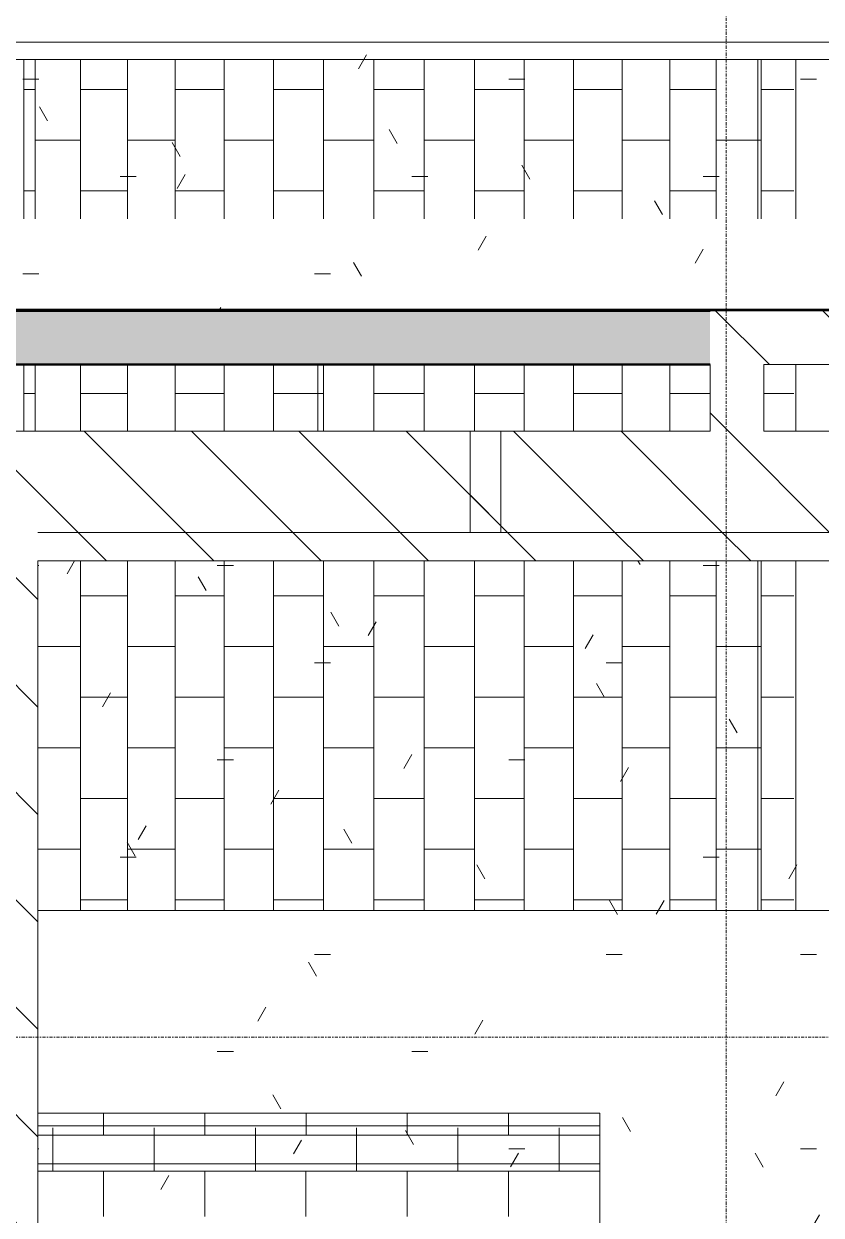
# Model space of a CAD drawing. Header units: inches. Extents: x -956 to 966, y -1111 to 895.
# Drawn here: x -145.8 to -82.8, y -243.3 to -149.2 of the extents above; entities that cross this region are included whole.
import ezdxf

# ---------------------------------------------------------------- set-up
doc = ezdxf.new("R2010")
doc.units = ezdxf.units.IN
doc.header["$MEASUREMENT"] = 0
doc.linetypes.add('Grid Line 1_4_', pattern=[0.4375, 0.25, -0.0625, 0.0625, -0.0625])
for name, color, linetype, lineweight in [('A-CLNG', 13, 'Continuous', 13), ('A-CLNG-PATT', 13, 'Continuous', 13), ('A-WALL', 113, 'Continuous', 13), ('A-WALL-PATT', 111, 'Continuous', 13), ('I-WALL', 2, 'Continuous', 13), ('S-GRID', 1, 'Continuous', 9)]:
    doc.layers.add(name, color=color, linetype=linetype, lineweight=lineweight)
pattern_1 = [(135, (0, 0), (-4.24264, -4.24264), [])]
pattern_2 = [(0, (0, 0), (30.72, 7.68), [1.267, -21.773, 1.267, -21.773, -122.88]), (0, (0, 0), (30.72, 7.68), [-46.08, 1.267, -44.813, 1.267, -21.773, -53.76]), (0, (0, 0), (30.72, 7.68), [-115.2, 1.267, -14.093, 1.267, -37.133]), (120, (11.52, 3.84), (-22.01108, 22.7643), [1.267, -21.773, 1.267, -21.773, -122.88]), (120, (11.52, 3.84), (-22.01108, 22.7643), [-46.08, 1.267, -44.813, 1.267, -21.773, -53.76]), (120, (11.52, 3.84), (-22.01108, 22.7643), [-115.2, 1.267, -14.093, 1.267, -37.133]), (240, (15.36, 19.2), (-8.70892, -30.4443), [1.267, -21.773, 1.267, -21.773, -122.88]), (240, (15.36, 19.2), (-8.70892, -30.4443), [-46.08, 1.267, -44.813, 1.267, -21.773, -53.76]), (240, (15.36, 19.2), (-8.70892, -30.4443), [-115.2, 1.267, -14.093, 1.267, -37.133])]

# ---------------------------------------------------------------- blocks, each defined once
blk = doc.blocks.new('FP_1_40-7TH FLOOR TELECOM OVERHEAD ROUTING PLAN')
at = {"layer": 'A-CLNG-PATT', "color": 50}
for p, q in [((-143.534, -236.398), (-143.534, -239.244)), ((-135.534, -236.398), (-135.534, -239.244)), ((-127.534, -236.398), (-127.534, -239.244)), ((-119.534, -236.398), (-119.534, -239.244)), ((-111.534, -236.398), (-111.534, -239.244)), ((-103.534, -236.398), (-103.534, -239.244)), ((-144.727, -239.808), (-100.32, -239.808)), ((-143.534, -239.244), (-143.534, -239.808)), ((-139.534, -239.808), (-139.534, -243.389)), ((-135.534, -239.244), (-135.534, -239.808)), ((-131.534, -239.808), (-131.534, -243.389)), ((-127.534, -239.244), (-127.534, -239.808)), ((-123.534, -239.808), (-123.534, -243.389)), ((-119.534, -239.244), (-119.534, -239.808)), ((-115.534, -239.808), (-115.534, -243.389)), ((-111.534, -239.244), (-111.534, -239.808)), ((-107.534, -239.808), (-107.534, -243.389)), ((-103.534, -239.244), (-103.534, -239.808))]:
    blk.add_line(p, q, dxfattribs=at)
blk = doc.blocks.new('7th Floor Vault1 - 7th Floor Vault-3159684-7TH FLOOR TELECOM OVERHEAD ROUTING PLAN')
at = {"layer": 'A-CLNG-PATT'}
h = blk.add_hatch(dxfattribs=at)
h.set_pattern_fill('FP1_25', color=253, style=0, pattern_type=2)
h.set_pattern_definition([(0, (184.466, -92.974), (0, -4), []), (270, (184.466, -92.974), (-4, -4), [4, -4])])
h.paths.add_polyline_path([(-100.32, -239.244), (-100.32, -235.244), (-144.727, -235.244), (-144.727, -239.244), (-116.143, -239.244)], flags=0)
h.paths.add_polyline_path([(-199.6, -239.244), (-189.859, -239.244), (-189.859, -235.244), (-207.727, -235.244), (-207.727, -239.244), (-205.243, -239.244)], flags=0)
h.paths.add_polyline_path([(-171.859, -239.244), (-152.727, -239.244), (-152.727, -235.244), (-171.859, -235.244), (-171.859, -235.744)], flags=0)
h.paths.add_polyline_path([(-259.477, -239.244), (-259.164, -239.244), (-259.401, -238.671), (-259.54, -237.619), (-259.401, -236.568), (-258.995, -235.588), (-258.732, -235.244), (-299.977, -235.244), (-299.977, -239.244), (-259.54, -239.244)], flags=0)
h.paths.add_polyline_path([(-250.979, -239.244), (-211.977, -239.244), (-211.977, -235.244), (-252.223, -235.244), (-251.959, -235.588), (-251.553, -236.568), (-251.415, -237.619), (-251.553, -238.671), (-251.791, -239.244), (-251.415, -239.244)], flags=0)
h.paths.add_polyline_path([(-336.477, -239.244), (-305.352, -239.244), (-305.352, -235.244), (-337.602, -235.244), (-337.602, -238.119), (-344.82, -238.119), (-344.82, -239.244), (-337.602, -239.244)], flags=0)
at = {"layer": 'A-CLNG', "color": 10, "lineweight": 9}
for p, q in [((-100.32, -235.244), (-144.727, -235.244)), ((-100.32, -235.244), (-144.727, -235.244)), ((-100.32, -236.244), (-100.32, -235.244)), ((-100.32, -235.244), (-100.32, -239.244)), ((-100.32, -236.244), (-144.727, -236.244)), ((-100.32, -239.244), (-100.32, -236.244)), ((-100.32, -239.244), (-100.32, -236.244)), ((-100.32, -236.244), (-100.32, -239.221)), ((-100.32, -239.244), (-144.727, -239.244)), ((-100.32, -239.244), (-144.727, -239.244)), ((-100.32, -239.221), (-100.32, -297.268)), ((-100.32, -297.244), (-100.32, -239.244))]:
    blk.add_line(p, q, dxfattribs=at)
blk.add_blockref('FP_1_40-7TH FLOOR TELECOM OVERHEAD ROUTING PLAN', (0, 0), dxfattribs=at)
blk = doc.blocks.new('FP_1_55-7TH FLOOR TELECOM OVERHEAD ROUTING PLAN')
at = {"layer": 'A-CLNG-PATT', "color": 50}
for p, q in [((-144.935, -164.613), (-144.935, -152.014)), ((-141.343, -164.613), (-141.343, -152.014)), ((-137.648, -164.613), (-137.648, -152.014)), ((-133.864, -164.613), (-133.864, -152.014)), ((-130.007, -164.613), (-130.007, -152.014)), ((-126.095, -164.613), (-126.095, -152.014)), ((-122.144, -164.613), (-122.144, -152.014)), ((-118.169, -164.613), (-118.169, -152.014)), ((-114.189, -164.613), (-114.189, -152.014)), ((-110.221, -164.613), (-110.221, -152.014)), ((-106.28, -164.613), (-106.28, -152.014)), ((-102.384, -164.613), (-102.384, -152.014)), ((-98.549, -164.613), (-98.549, -152.014)), ((-94.792, -164.613), (-94.792, -152.014)), ((-91.128, -164.613), (-91.128, -152.014)), ((-87.574, -164.613), (-87.574, -152.014)), ((-145.82, -154.389), (-144.935, -154.389)), ((-141.343, -154.389), (-137.648, -154.389)), ((-133.864, -154.389), (-130.007, -154.389)), ((-126.095, -154.389), (-122.144, -154.389)), ((-118.169, -154.389), (-114.189, -154.389)), ((-110.221, -154.389), (-106.28, -154.389)), ((-102.384, -154.389), (-98.549, -154.389)), ((-94.792, -154.389), (-91.128, -154.389)), ((-87.574, -154.389), (-84.973, -154.389)), ((-144.935, -158.389), (-141.343, -158.389)), ((-137.648, -158.389), (-133.864, -158.389)), ((-130.007, -158.389), (-126.095, -158.389)), ((-122.144, -158.389), (-118.169, -158.389)), ((-114.189, -158.389), (-110.221, -158.389)), ((-106.28, -158.389), (-102.384, -158.389)), ((-98.549, -158.389), (-94.792, -158.389)), ((-91.128, -158.389), (-87.82, -158.389)), ((-87.82, -158.389), (-87.574, -158.389)), ((-145.82, -162.389), (-144.935, -162.389)), ((-141.343, -162.389), (-137.648, -162.389)), ((-133.864, -162.389), (-130.007, -162.389)), ((-126.095, -162.389), (-122.144, -162.389)), ((-118.169, -162.389), (-114.189, -162.389)), ((-110.221, -162.389), (-106.28, -162.389)), ((-102.384, -162.389), (-98.549, -162.389)), ((-94.792, -162.389), (-91.128, -162.389)), ((-87.574, -162.389), (-84.973, -162.389)), ((-144.935, -181.369), (-144.935, -176.119)), ((-141.343, -181.369), (-141.343, -176.119)), ((-137.648, -181.369), (-137.648, -176.119)), ((-133.864, -181.369), (-133.864, -176.119)), ((-130.007, -181.369), (-130.007, -176.119)), ((-126.095, -181.369), (-126.095, -176.119)), ((-145.82, -178.389), (-144.935, -178.389)), ((-141.343, -178.389), (-137.648, -178.389)), ((-133.864, -178.389), (-130.007, -178.389)), ((-126.095, -178.389), (-122.602, -178.389)), ((-141.343, -219.244), (-141.343, -191.619)), ((-137.648, -219.244), (-137.648, -191.619)), ((-133.864, -219.244), (-133.864, -191.619)), ((-130.007, -219.244), (-130.007, -191.619)), ((-126.095, -219.244), (-126.095, -191.619)), ((-122.144, -219.244), (-122.144, -191.619)), ((-118.169, -219.244), (-118.169, -191.619)), ((-114.189, -219.244), (-114.189, -191.619)), ((-110.221, -219.244), (-110.221, -191.619)), ((-106.28, -219.244), (-106.28, -191.619)), ((-102.384, -219.244), (-102.384, -191.619)), ((-98.549, -219.244), (-98.549, -191.619)), ((-94.792, -219.244), (-94.792, -191.619)), ((-91.128, -219.244), (-91.128, -191.619)), ((-87.574, -219.244), (-87.574, -191.619)), ((-141.343, -194.389), (-137.648, -194.389)), ((-133.864, -194.389), (-130.007, -194.389)), ((-126.095, -194.389), (-122.144, -194.389)), ((-118.169, -194.389), (-114.189, -194.389)), ((-110.221, -194.389), (-106.28, -194.389)), ((-102.384, -194.389), (-98.549, -194.389)), ((-94.792, -194.389), (-91.128, -194.389)), ((-87.574, -194.389), (-84.973, -194.389)), ((-144.727, -198.389), (-141.343, -198.389)), ((-137.648, -198.389), (-133.864, -198.389)), ((-130.007, -198.389), (-126.095, -198.389)), ((-122.144, -198.389), (-118.169, -198.389)), ((-114.189, -198.389), (-110.221, -198.389)), ((-106.28, -198.389), (-102.384, -198.389)), ((-98.549, -198.389), (-94.792, -198.389)), ((-91.128, -198.389), (-87.82, -198.389)), ((-87.82, -198.389), (-87.574, -198.389)), ((-141.343, -202.389), (-137.648, -202.389)), ((-133.864, -202.389), (-130.007, -202.389)), ((-126.095, -202.389), (-122.144, -202.389)), ((-118.169, -202.389), (-114.189, -202.389)), ((-110.221, -202.389), (-106.28, -202.389)), ((-102.384, -202.389), (-98.549, -202.389)), ((-94.792, -202.389), (-91.128, -202.389)), ((-87.574, -202.389), (-84.973, -202.389)), ((-144.727, -206.389), (-141.343, -206.389)), ((-137.648, -206.389), (-133.864, -206.389)), ((-130.007, -206.389), (-126.095, -206.389)), ((-122.144, -206.389), (-118.169, -206.389)), ((-114.189, -206.389), (-110.221, -206.389)), ((-106.28, -206.389), (-102.384, -206.389)), ((-98.549, -206.389), (-94.792, -206.389)), ((-91.128, -206.389), (-87.82, -206.389)), ((-87.82, -206.389), (-87.574, -206.389)), ((-141.343, -210.389), (-137.648, -210.389)), ((-133.864, -210.389), (-130.007, -210.389)), ((-126.095, -210.389), (-122.144, -210.389)), ((-118.169, -210.389), (-114.189, -210.389)), ((-110.221, -210.389), (-106.28, -210.389)), ((-102.384, -210.389), (-98.549, -210.389)), ((-94.792, -210.389), (-91.128, -210.389)), ((-87.574, -210.389), (-84.973, -210.389)), ((-144.727, -214.389), (-141.343, -214.389)), ((-137.648, -214.389), (-133.864, -214.389)), ((-130.007, -214.389), (-126.095, -214.389)), ((-122.144, -214.389), (-118.169, -214.389)), ((-114.189, -214.389), (-110.221, -214.389)), ((-106.28, -214.389), (-102.384, -214.389)), ((-98.549, -214.389), (-94.792, -214.389)), ((-91.128, -214.389), (-87.82, -214.389)), ((-87.82, -214.389), (-87.574, -214.389)), ((-141.343, -218.389), (-137.648, -218.389)), ((-133.864, -218.389), (-130.007, -218.389)), ((-126.095, -218.389), (-122.144, -218.389)), ((-118.169, -218.389), (-114.189, -218.389)), ((-110.221, -218.389), (-106.28, -218.389)), ((-102.384, -218.389), (-98.549, -218.389)), ((-94.792, -218.389), (-91.128, -218.389)), ((-87.574, -218.389), (-84.973, -218.389))]:
    blk.add_line(p, q, dxfattribs=at)
at = {"layer": 'A-CLNG-PATT', "color": 253}
for p, q in [((-122.144, -181.369), (-122.144, -176.119)), ((-118.169, -181.369), (-118.169, -176.119)), ((-114.189, -181.369), (-114.189, -176.119)), ((-110.221, -181.369), (-110.221, -176.119)), ((-106.28, -181.369), (-106.28, -176.119)), ((-102.384, -181.369), (-102.384, -176.119)), ((-98.549, -181.369), (-98.549, -176.119)), ((-94.792, -181.369), (-94.792, -176.119)), ((-122.602, -178.389), (-122.144, -178.389)), ((-118.169, -178.389), (-114.189, -178.389)), ((-110.221, -178.389), (-106.28, -178.389)), ((-102.384, -178.389), (-98.549, -178.389)), ((-94.792, -178.389), (-91.602, -178.389))]:
    blk.add_line(p, q, dxfattribs=at)
at = {"layer": 'A-CLNG-PATT', "color": 7}
blk.add_line((-87.352, -178.389), (-84.973, -178.389), dxfattribs=at)
blk = doc.blocks.new('7th Floor Vault2 - 7th Floor Vault-3164437-7TH FLOOR TELECOM OVERHEAD ROUTING PLAN')
at = {"layer": 'A-CLNG', "color": 10, "lineweight": 9}
for p, q in [((-145.82, -152.014), (-145.82, -164.613)), ((-145.82, -152.014), (-145.82, -164.613)), ((-87.82, -152.014), (-87.82, -164.613)), ((-87.82, -152.014), (-87.82, -164.613)), ((-84.82, -152.014), (-84.82, -164.613)), ((-145.82, -176.119), (-145.82, -181.369)), ((-145.82, -176.119), (-145.82, -181.369)), ((-87.82, -191.619), (-87.82, -219.244)), ((-87.82, -191.619), (-87.82, -219.244)), ((-84.82, -191.619), (-84.82, -219.244)), ((-87.796, -219.244), (-144.736, -219.244)), ((-144.727, -219.244), (-87.82, -219.244)), ((-87.82, -219.244), (-84.82, -219.244)), ((-87.82, -219.244), (-84.82, -219.244)), ((-79.82, -219.244), (-87.82, -219.244)), ((-84.82, -219.244), (-87.796, -219.244)), ((-84.82, -219.244), (-82.82, -219.244))]:
    blk.add_line(p, q, dxfattribs=at)
at = {"layer": 'A-CLNG', "color": 254, "lineweight": 9}
blk.add_line((-84.82, -176.119), (-84.82, -181.369), dxfattribs=at)
at = {"layer": 'A-CLNG', "color": 9, "lineweight": 9}
blk.add_blockref('FP_1_55-7TH FLOOR TELECOM OVERHEAD ROUTING PLAN', (0, 0), dxfattribs=at)

msp = doc.modelspace()

# ---------------------------------------------------------------- hatches: boundary and pattern name
at = {"layer": 'A-CLNG-PATT'}
h = msp.add_hatch(dxfattribs=at)
h.set_pattern_fill('FP1_12', color=253, style=0, pattern_type=2)
h.set_pattern_definition(pattern_2)
h.paths.add_polyline_path([(-206.102, -181.369), (-167.102, -181.369), (-167.102, -150.639), (-206.102, -150.639), (-206.102, -163.377)], flags=0)
h.paths.add_polyline_path([(-152.727, -181.369), (-122.602, -181.369), (-122.602, -176.119), (-162.227, -176.119), (-162.227, -181.369), (-160.693, -181.369)], flags=0)
h.paths.add_polyline_path([(-162.227, -171.744), (40.273, -171.744), (40.273, -96.869), (11.085, -96.869), (11.085, -150.639), (-162.227, -150.639), (-162.227, -163.377)], flags=0)
h.paths.add_polyline_path([(24.398, -154.858), (22.899, -154.858), (22.899, -154.369), (24.398, -154.369)], flags=0)
h.paths.add_polyline_path([(22.899, -136.994), (22.899, -136.506), (24.398, -136.506), (24.398, -136.994), (23.397, -136.994)], flags=0)
h.paths.add_polyline_path([(22.899, -132.244), (22.899, -131.756), (24.398, -131.756), (24.398, -132.244), (23.397, -132.244)], flags=0)
h.paths.add_polyline_path([(22.899, -114.369), (22.899, -113.881), (24.398, -113.881), (24.398, -114.369), (23.397, -114.369)], flags=0)
h.paths.add_polyline_path([(40.398, -91.994), (40.398, -53.244), (11.085, -53.244), (11.085, -91.994), (32.357, -91.994)], flags=0)
h = msp.add_hatch(dxfattribs=at)
h.set_pattern_fill('FP1_12', color=253, style=0, pattern_type=2)
h.set_pattern_definition(pattern_2)
h.paths.add_polyline_path([(-80.32, -537.619), (-80.32, -239.244), (103.273, -239.244), (103.273, -189.369), (-80.727, -189.369), (-80.727, -191.619), (-144.727, -191.619), (-144.727, -453.619), (-129.489, -453.619), (-100.619, -510.28), (-91.619, -510.28), (-91.619, -522.28), (-82.977, -522.28), (-82.977, -537.619)], flags=0)
at = {"layer": 'A-WALL-PATT', "lineweight": 9}
h = msp.add_hatch(dxfattribs=at)
h.set_pattern_fill('FP1_24', color=9, style=0, pattern_type=2)
h.set_pattern_definition([(45, (0, 0), (-8.4853, 8.4853), []), (135, (0, 0), (-8.4853, -8.4853), [])])
h.paths.add_polyline_path([(40.398, -171.869), (40.398, -171.744), (-165.227, -171.744), (-165.227, -171.869), (32.357, -171.869)], flags=0)
at = {"layer": 'A-WALL-PATT'}
msp.add_hatch(color=253, dxfattribs=at).paths.add_polyline_path([(-91.602, -176.119), (-91.602, -171.869), (-162.227, -171.869), (-162.227, -176.119), (-101.293, -176.119)], flags=0)
at = {"layer": 'A-WALL-PATT', "lineweight": 9}
h = msp.add_hatch(dxfattribs=at)
h.set_pattern_fill('FP1_1', color=9, style=0, pattern_type=2)
h.set_pattern_definition(pattern_1)
h.paths.add_polyline_path([(24.398, -176.119), (24.398, -171.869), (-91.602, -171.869), (-91.602, -176.119), (2.657, -176.119)], flags=0)
h = msp.add_hatch(dxfattribs=at)
h.set_pattern_fill('FP1_1', color=9, style=0, pattern_type=2)
h.set_pattern_definition(pattern_1)
h.paths.add_polyline_path([(-87.352, -181.369), (-87.352, -176.119), (-91.602, -176.119), (-91.602, -181.369)], flags=0)
h = msp.add_hatch(dxfattribs=at)
h.set_pattern_fill('FP1_1', color=9, style=0, pattern_type=2)
h.set_pattern_definition(pattern_1)
h.paths.add_polyline_path([(-120.477, -189.369), (-120.477, -181.369), (-152.727, -181.369), (-152.727, -189.369), (-144.727, -189.369)], flags=0)
h = msp.add_hatch(dxfattribs=at)
h.set_pattern_fill('FP1_1', color=9, style=0, pattern_type=2)
h.set_pattern_definition(pattern_1)
h.paths.add_polyline_path([(-108.127, -189.369), (-108.127, -181.369), (-120.477, -181.369), (-120.477, -189.369), (-110.564, -189.369)], flags=0)
h = msp.add_hatch(dxfattribs=at)
h.set_pattern_fill('FP1_1', color=9, style=0, pattern_type=2)
h.set_pattern_definition(pattern_1)
h.paths.add_polyline_path([(-110.564, -189.369), (-73.604, -189.369), (-73.604, -181.369), (-110.564, -181.369), (-110.564, -183.179)], flags=0)
h = msp.add_hatch(dxfattribs=at)
h.set_pattern_fill('FP1_1', color=9, style=0, pattern_type=2)
h.set_pattern_definition(pattern_1)
h.paths.add_polyline_path([(-144.727, -453.619), (-144.727, -189.369), (-152.727, -189.369), (-152.727, -453.619), (-145.843, -453.619)], flags=0)
h = msp.add_hatch(dxfattribs=at)
h.set_pattern_fill('FP1_1', color=9, style=0, pattern_type=2)
h.set_pattern_definition(pattern_1)
h.paths.add_polyline_path([(-80.727, -191.619), (-80.727, -189.369), (-144.727, -189.369), (-144.727, -191.619), (-86.443, -191.619)], flags=0)

# ---------------------------------------------------------------- linework, layer by layer
at = {"layer": 'A-CLNG', "color": 253}
for p, q in [((-162.227, -150.639), (11.085, -150.639)), ((-122.602, -176.119), (-122.602, -181.369))]:
    msp.add_line(p, q, dxfattribs=at)
at = {"layer": 'A-CLNG', "color": 50}
for p, q in [((-122.602, -181.369), (-122.602, -176.119)), ((-162.227, -181.369), (-122.602, -181.369))]:
    msp.add_line(p, q, dxfattribs=at)
at = {"layer": 'A-CLNG', "color": 10, "lineweight": 9}
msp.add_line((-144.727, -191.619), (-144.727, -453.619), dxfattribs=at)
at = {"layer": 'A-WALL', "color": 53, "lineweight": 20}
for p, q in [((-152.727, -181.369), (-120.477, -181.369)), ((-120.477, -181.369), (-110.564, -181.369)), ((-110.564, -189.369), (-110.564, -181.369)), ((-108.127, -181.369), (-91.602, -181.369)), ((-108.127, -181.369), (-108.127, -189.369)), ((-87.352, -181.369), (-73.604, -181.369)), ((-120.477, -189.369), (-144.727, -189.369)), ((-110.564, -189.369), (-120.477, -189.369)), ((-73.604, -189.369), (-108.127, -189.369)), ((-144.727, -191.619), (-144.727, -453.619))]:
    msp.add_line(p, q, dxfattribs=at)
at = {"layer": 'A-WALL', "color": 9, "lineweight": 9}
for p, q in [((-110.564, -181.369), (-108.127, -181.369)), ((-108.127, -189.369), (-110.564, -189.369))]:
    msp.add_line(p, q, dxfattribs=at)
at = {"layer": 'A-WALL', "color": 253}
for p, q in [((-110.564, -181.369), (-108.127, -181.369)), ((-108.127, -189.369), (-110.564, -189.369))]:
    msp.add_line(p, q, dxfattribs=at)
at = {"layer": 'A-WALL-PATT', "lineweight": 30}
for p, q in [((-165.227, -171.744), (40.398, -171.744)), ((40.398, -171.869), (-165.227, -171.869))]:
    msp.add_line(p, q, dxfattribs=at)
at = {"layer": 'I-WALL', "color": 253}
msp.add_line((-162.227, -152.014), (11.085, -152.014), dxfattribs=at)
at = {"layer": 'I-WALL', "color": 133, "lineweight": 50}
for p, q in [((-162.227, -171.869), (-91.602, -171.869)), ((-91.602, -176.119), (-162.227, -176.119))]:
    msp.add_line(p, q, dxfattribs=at)
at = {"layer": 'I-WALL', "color": 53, "lineweight": 20}
for p, q in [((-91.602, -171.869), (24.398, -171.869)), ((-91.602, -181.369), (-91.602, -176.119)), ((24.398, -176.119), (-87.352, -176.119)), ((-87.352, -176.119), (-87.352, -181.369)), ((-144.727, -189.369), (-80.727, -189.369)), ((-80.727, -191.619), (-144.727, -191.619))]:
    msp.add_line(p, q, dxfattribs=at)
at = {"layer": 'S-GRID', "linetype": 'Grid Line 1_4_'}
for p, q in [((-90.32, -477.869), (-90.32, 870.85)), ((965.79, -229.244), (-931.823, -229.244))]:
    msp.add_line(p, q, dxfattribs=at)

# ---------------------------------------------------------------- block references
at = {"layer": 'A-CLNG', "color": 10, "lineweight": 9}
msp.add_blockref('7th Floor Vault2 - 7th Floor Vault-3164437-7TH FLOOR TELECOM OVERHEAD ROUTING PLAN', (0, 0), dxfattribs=at)
at = {"layer": 'A-CLNG', "color": 9, "lineweight": 9}
msp.add_blockref('7th Floor Vault1 - 7th Floor Vault-3159684-7TH FLOOR TELECOM OVERHEAD ROUTING PLAN', (0, 0), dxfattribs=at)

doc.saveas('drawing.dxf')
